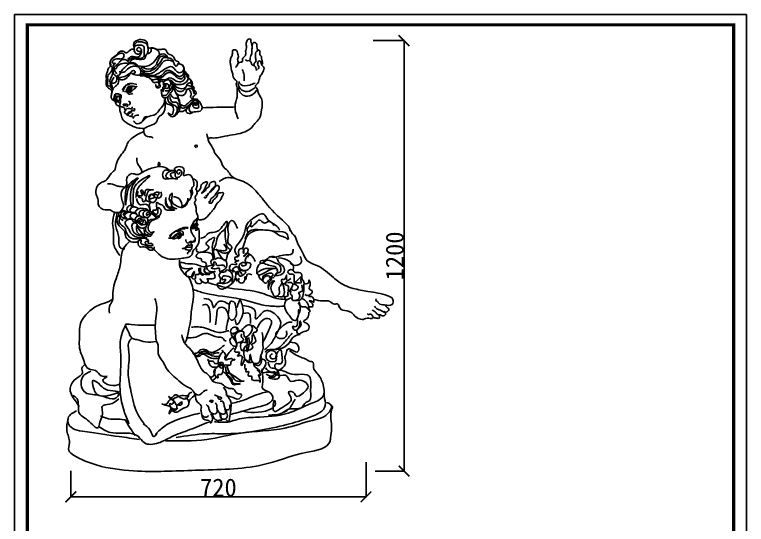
# Model space of a CAD drawing. Extents: x 3172 to 33391, y 13916 to 34175.
# Drawn here: x 20643 to 22682, y 22275 to 23695 of the extents above; entities that cross this region are included whole.
import ezdxf

# ---------------------------------------------------------------- set-up
doc = ezdxf.new("R2010")
doc.units = 0
doc.layers.get('0').update_dxf_attribs({"linetype": 'CONTINUOUS'})
doc.layers.get('DEFPOINTS').update_dxf_attribs({"linetype": 'CONTINUOUS'})
doc.dimstyles.new('ISO-25', dxfattribs={"dimtxt": 2.5, "dimasz": 2.5, "dimexe": 1.25, "dimexo": 0.625, "dimtad": 1, "dimdec": 4, "dimdsep": 46, "dimlunit": 6, "dimtxsty": 'Standard', "dimcen": 2.5, "dimadec": 0, "dimazin": 0, "dimtfac": 1, "dimtdec": 4, "dimtmove": 0, "dimatfit": 3, "dimfxl": 1, "dimtolj": 1, "dimtzin": 0, "dimarcsym": 0})

# ---------------------------------------------------------------- blocks, each defined once
blk = doc.blocks.new('_ARCHTICK')
at = {"color": 0, "linetype": 'ByBlock', "const_width": 0.15}
blk.add_lwpolyline([(-0.5, -0.5), (0.5, 0.5)], dxfattribs=at)
blk = doc.blocks.new('*D31')
at = {"color": 0, "linetype": 'ByBlock'}
for p, q in [((50189.8, -7554.5), (50189.8, -7652)), ((49367.2, -7578.1), (49367.2, -7652)), ((49367.2, -7650.8), (50189.8, -7650.8))]:
    blk.add_line(p, q, dxfattribs=at)
at = {"layer": 'DEFPOINTS', "color": 0, "linetype": 'ByBlock'}
for p in [(50189.8, -7553.9), (49367.2, -7577.4), (50189.8, -7650.8)]:
    blk.add_point(p, dxfattribs=at)
at = {"color": 0, "linetype": 'ByBlock', "xscale": 30, "yscale": 30, "zscale": 30, "rotation": 180}
blk.add_blockref('_ARCHTICK', (49367.2, -7650.8), dxfattribs=at)
at = {"color": 0, "linetype": 'ByBlock', "xscale": 30, "yscale": 30, "zscale": 30}
blk.add_blockref('_ARCHTICK', (50189.8, -7650.8), dxfattribs=at)
at = {"color": 0, "linetype": 'ByBlock', "insert": (49778.5, -7625.2), "char_height": 50, "attachment_point": 5}
blk.add_mtext('\\A1;720', dxfattribs=at)
blk = doc.blocks.new('*D30')
at = {"color": 0, "linetype": 'ByBlock'}
for p, q in [((50266.5, -6209.8), (50353.6, -6209.8)), ((50352.4, -6209.8), (50352.4, -7409.2)), ((50271.9, -7409.2), (50353.6, -7409.2))]:
    blk.add_line(p, q, dxfattribs=at)
at = {"layer": 'DEFPOINTS', "color": 0, "linetype": 'ByBlock'}
for p in [(50265.9, -6209.8), (50271.2, -7409.2), (50352.4, -7409.2)]:
    blk.add_point(p, dxfattribs=at)
at = {"color": 0, "linetype": 'ByBlock', "xscale": 30, "yscale": 30, "zscale": 30}
for p, rotation in [((50352.4, -6209.8), 90), ((50352.4, -7409.2), 270)]:
    blk.add_blockref('_ARCHTICK', p, dxfattribs=dict(at, rotation=rotation))
at = {"color": 0, "linetype": 'ByBlock', "insert": (50326.7, -6809.5), "char_height": 50, "attachment_point": 5, "rotation": 90}
blk.add_mtext('\\A1;1200', dxfattribs=at)
blk = doc.blocks.new('A$C6A9B756C')
for points in [[(3685, 16660), (3348, 16703), (3012, 16850), (2779, 16988), (2649, 17135), (2571, 17402), (2520, 17574), (2511, 17695), (2468, 17764), (2356, 17816), (2330, 17885), (2243, 18014), (2157, 18075), (2097, 18213), (2131, 18394), (2131, 18463), (2071, 18567), (1933, 18653), (1864, 19015), (1872, 19076), (1855, 19214), (1889, 19360), (2028, 19654), (2062, 19688), (2062, 19886), (2140, 20068), (2390, 20275), (2502, 20395), (2718, 20404), (2796, 20344), (3038, 20482), (3176, 20525), (3193, 20525), (3184, 20723), (3392, 20965), (3720, 20956), (3849, 20835), (3918, 20577), (4022, 20585), (4393, 20499), (4583, 20516), (4764, 20482), (4816, 20352), (5101, 20188), (5265, 19947), (5386, 19886), (5395, 19826), (5541, 19766), (5636, 19636), (5654, 19464), (5688, 19386), (5861, 19231), (5869, 19084), (5947, 19058), (5990, 18912), (6042, 18860), (6025, 18774), (6111, 18687), (6120, 18541), (6120, 18523), (6180, 18498), (6154, 18265), (6085, 18213), (6094, 18118), (6266, 18092), (6387, 17971), (6456, 17859), (6517, 17704), (6482, 17549), (6215, 17480), (5947, 17480), (5904, 17704), (6007, 17851), (6266, 17894), (6353, 17782), (6336, 17669), (6163, 17669), (6094, 17721), (6094, 17842), (6223, 17851), (6241, 17790), (6215, 17799), (6059, 17799)], [(8275, 19842), (8396, 19890), (8457, 19890), (8481, 20036), (8603, 20181), (8639, 20339), (8639, 20460), (8675, 20581), (8663, 20763), (8712, 20945), (8748, 20993), (8882, 20993), (8894, 20909), (8918, 20787), (8942, 20715), (8954, 20630)], [(2908, 20016), (3081, 20162), (3435, 20145), (3547, 20301), (3556, 20525), (3409, 20594), (3348, 20490), (3461, 20413), (3564, 20430), (3478, 20301), (3305, 20318), (3245, 20378), (3245, 20663), (3435, 20715), (3668, 20671), (3702, 20361), (3702, 20197), (3582, 20085), (3297, 20076), (3098, 20076), (2917, 19947)], [(3228, 20490), (3228, 20723), (3348, 20853), (3478, 20879), (3694, 20844), (3823, 20758), (3884, 20602), (3892, 20447), (3849, 20301), (3797, 20240), (3746, 20085), (3331, 20042), (3141, 20024), (3020, 19912)], [(8845, 19951), (8857, 20084), (8894, 20206), (8930, 20303), (8930, 20436), (8954, 20618), (8967, 20751), (9039, 20848), (9124, 20824), (9173, 20775), (9173, 20630), (9209, 20496), (9209, 20460)], [(2528, 20033), (2701, 20119), (2701, 20292), (2520, 20309), (2252, 20128), (2079, 19981), (2097, 19671), (2209, 19559), (2200, 19412), (2451, 19162), (2753, 19196), (3046, 19386), (3228, 19472), (3271, 19377), (3159, 19343), (3098, 19343), (3271, 19274), (3512, 19300), (3495, 19585), (3297, 19688), (2891, 19550), (2710, 19403), (2571, 19369), (2459, 19239), (2399, 19239)], [(3418, 19705), (3832, 19697), (4229, 19947), (4479, 20249), (4764, 20249), (4894, 20102), (5006, 20068), (5136, 19895)], [(3841, 20292), (4048, 20439), (4048, 20533), (4367, 20464), (4436, 20232), (4315, 20076)], [(8275, 17139), (8130, 17600), (8190, 18085), (8227, 18230), (8227, 18448), (8227, 18642), (8190, 18872), (8214, 18933), (8105, 19054), (8008, 19309), (7948, 19503), (7911, 19733), (7887, 19903), (7923, 20097), (7960, 20181), (7996, 20351), (8008, 20472), (8069, 20496), (8190, 20460), (8239, 20339), (8275, 20109), (8239, 20012), (8275, 19903), (8263, 19806), (8142, 19624)], [(9039, 19721), (9076, 19866), (9136, 19927), (9136, 20024), (9124, 20084), (9112, 20230), (9136, 20375), (9233, 20460), (9270, 20484), (9330, 20412), (9330, 20254), (9367, 20218), (9415, 20060), (9452, 19866), (9452, 19794)], [(2666, 20024), (2356, 20050), (2166, 19904), (2192, 19826), (2295, 19835), (2200, 19714), (2261, 19481), (2364, 19326)], [(2994, 19817), (2753, 19843), (2442, 19731), (2390, 19679), (2312, 19567), (2252, 19619), (2347, 19740), (2502, 19895), (2615, 19999), (2813, 20007), (3012, 19869), (3193, 19861), (3357, 19766), (3461, 19654)], [(3556, 19654), (4030, 19567), (4298, 19783), (4488, 20145), (4695, 20188), (4807, 20145), (4894, 20085), (4704, 20119), (4557, 20007), (4350, 19697), (3996, 19455), (3668, 19490), (3547, 19619)], [(3556, 19481), (3884, 19317), (4445, 19662), (4661, 19930), (4989, 19973), (5127, 19886), (5187, 19748), (5265, 19688), (5317, 19748), (5325, 19792), (5420, 19809), (5584, 19705), (5602, 19464), (5412, 19377), (5066, 19662), (4695, 19541), (4445, 19377), (4220, 19265), (3763, 19308), (3573, 19472)], [(9209, 19527), (9282, 19624), (9245, 19721), (9233, 19878), (9318, 19951), (9391, 19878), (9403, 19794), (9464, 19709), (9512, 19660), (9464, 19394), (9403, 19297), (9306, 19103), (9221, 18860), (9112, 18715), (9185, 18606), (9245, 18412), (9403, 18121), (9415, 17576), (9294, 17139), (9088, 16909), (8930, 16715), (8615, 16509), (7632, 16291), (7002, 16206), (6868, 16194), (6832, 16145)], [(8627, 20024), (8675, 19963), (8797, 19963), (8918, 19830), (8930, 19781), (9064, 19709), (9161, 19478)], [(2157, 19593), (2071, 19386), (1959, 19274), (1933, 18955), (1950, 18739), (2079, 18739)], [(3461, 19628), (3279, 19774), (2986, 19817), (2813, 19679), (2623, 19490), (2511, 19412), (2485, 19421)], [(2183, 19446), (2123, 19188), (2045, 19050), (2079, 18722), (2088, 18653), (2157, 18610), (2123, 18851), (2269, 18877), (2373, 19041), (2356, 19248)], [(2468, 19101), (2580, 19032), (2874, 19145), (3055, 19360), (3081, 19386)], [(3504, 19334), (3582, 19308), (3651, 19343), (3659, 19265), (3616, 19239), (3495, 19239), (3720, 19239), (3737, 19326)], [(3737, 19265), (3901, 19214), (4195, 19179), (4479, 19015), (4453, 18808), (4488, 18705), (4289, 18679), (4264, 18791), (4307, 18696), (4428, 18774), (4350, 18920), (4203, 18886), (3987, 19127), (3858, 19162), (3702, 19239)], [(3858, 19214), (4160, 19032), (4367, 19058), (4410, 18938), (4453, 18834)], [(4246, 19188), (4548, 19248), (4773, 19464), (4989, 19464), (5222, 19300), (5455, 19196), (5584, 19274), (5645, 19472)], [(4324, 19188), (4566, 19162), (4807, 19352), (5015, 19369), (5291, 19153), (5515, 19084), (5628, 19179), (5628, 19533)], [(4488, 19093), (4712, 19024), (4946, 19127), (5256, 18972), (5567, 18963), (5645, 19032), (5645, 19352)], [(4531, 18989), (4635, 18929), (4747, 18998), (5032, 18989), (5196, 18843), (5515, 18808), (5757, 18938), (5835, 19127), (5766, 19257), (5697, 19429), (5636, 19464)], [(8469, 19527), (8554, 19321), (8566, 19054), (8566, 18981)], [(2235, 19153), (2131, 18963), (2131, 18627), (2157, 18567), (2140, 18532)], [(2451, 19145), (2442, 18860), (2261, 18670), (2166, 18523), (2148, 18420)], [(2684, 18523), (2805, 18730), (2934, 18834), (3210, 18834), (3340, 18808)], [(5127, 18843), (5110, 18601), (5049, 18463), (4928, 18308), (4825, 18187), (4609, 18187), (4557, 18334), (4540, 18437), (4540, 18558), (4626, 18463), (4669, 18610), (4859, 18618), (4868, 18808), (4687, 18843), (4652, 18868), (4652, 18903), (4643, 18782), (4738, 18782), (4764, 18722), (4661, 18705), (4609, 18610), (4635, 18541)], [(4574, 18282), (4747, 18273), (4859, 18385), (4946, 18506), (5066, 18705), (5066, 18929), (5032, 18981)], [(4937, 19007), (5006, 18851), (4937, 18696), (4920, 18515), (4730, 18498)], [(5153, 18851), (5274, 18679), (5723, 18670), (5800, 18817), (5947, 18877), (6042, 18782), (6016, 18955), (5843, 19119), (5783, 19205)], [(8263, 18860), (8384, 18594), (8724, 18460), (9076, 18642)], [(8299, 18945), (8396, 18800), (8845, 18775), (9100, 18872)], [(3003, 18816), (2789, 18750), (2692, 18632), (2644, 18536)], [(2802, 18707), (2706, 18624), (2684, 18510), (2692, 18449)], [(2754, 18457), (2828, 18466), (2916, 18554), (2920, 18580)], [(2819, 18527), (2859, 18549), (2920, 18606)], [(2839, 18420), (2891, 18454), (2874, 18575), (2925, 18687), (3089, 18722), (3245, 18705), (3340, 18696), (3357, 18730)], [(2839, 18394), (2934, 18437), (2925, 18567), (2934, 18653), (3072, 18705), (3219, 18687)], [(2917, 18420), (3046, 18437), (3167, 18541), (3202, 18584), (3297, 18636)], [(2925, 18567), (2977, 18498), (3064, 18498), (3098, 18575), (3081, 18687)], [(2977, 18606), (3003, 18606), (2999, 18571), (2959, 18567), (2964, 18606)], [(2964, 18536), (3003, 18519), (3056, 18593), (3030, 18694)], [(4712, 18161), (4790, 17885), (5058, 17773), (5127, 17557), (5023, 17333), (4877, 17411), (4971, 17273), (5351, 17445), (5455, 17799), (5334, 18230), (5161, 18567)], [(5153, 18592), (5300, 18342), (5662, 18316), (5818, 18575), (5990, 18351), (5964, 18187), (6120, 18083)], [(5161, 18748), (5256, 18558), (5602, 18498), (5818, 18765), (5999, 18687), (6111, 18584), (6128, 18360), (6059, 18567), (5887, 18610), (5723, 18549)], [(8263, 18654), (8409, 18375), (8627, 18242), (9039, 18363), (9173, 18533)], [(2329, 18300), (2255, 18208), (2233, 18116), (2233, 18024)], [(2243, 18049), (2252, 18213), (2304, 18342), (2433, 18342), (2580, 18282), (2554, 18075), (2554, 17945), (2528, 17816), (2563, 17713), (2632, 17713), (2710, 17687), (2761, 17626), (2753, 17549)], [(2373, 17928), (2382, 17963), (2338, 18066), (2356, 18204), (2511, 18230)], [(2338, 18023), (2364, 18135), (2433, 18230), (2537, 18239), (2563, 18239)], [(2356, 18101), (2407, 18032), (2511, 18040), (2485, 18187)], [(2925, 18385), (2934, 18351), (3029, 18334), (3159, 18360)], [(4868, 18221), (4868, 18023), (5153, 17799), (5274, 17713), (5282, 17428), (5092, 17238)], [(4946, 18221), (5101, 17945), (5274, 17937), (5377, 17738), (5386, 17583)], [(4997, 18334), (5136, 18152), (5343, 18118), (5420, 17911), (5446, 17799)], [(2382, 18090), (2373, 18029), (2272, 18024), (2259, 18029)], [(2351, 18099), (2342, 18046), (2277, 18055)], [(2416, 17971), (2468, 17971), (2485, 18006)], [(2433, 17954), (2485, 17920), (2511, 17902), (2546, 17902)], [(2830, 17790), (2701, 17799), (2684, 17833), (2735, 17851), (2796, 17842), (2874, 17842), (2900, 17807), (2891, 17747), (2839, 17738)], [(2942, 17989), (3003, 17959), (3021, 17876), (2955, 17806)], [(4687, 18075), (4678, 17894), (4471, 17600), (4246, 17350), (3927, 17255), (3728, 17109), (3625, 17005), (3538, 16919)], [(4721, 17894), (4583, 17350), (4410, 17229), (4307, 16988), (4005, 16807), (3694, 16669)], [(5395, 17920), (5619, 17764), (6094, 18066), (6336, 17928), (6344, 17816), (6258, 17989), (5956, 17885), (5705, 17678), (5524, 17669), (5472, 17782)], [(5395, 17488), (5584, 17497), (5783, 17643), (5904, 17782), (5740, 17514), (5826, 17411), (6094, 17445)], [(2753, 17488), (2744, 17428), (2848, 17359), (2856, 17342), (2882, 17307), (2951, 17307)], [(2753, 17497), (2779, 17514), (2830, 17600), (2856, 17618), (2994, 17635), (3098, 17635), (3124, 17652), (3107, 17713), (3107, 17721)], [(2925, 17307), (2917, 17385), (2951, 17454), (3072, 17497), (3141, 17592)], [(2929, 17329), (2959, 17390), (2999, 17408), (3091, 17486)], [(3141, 17540), (3228, 17540), (3236, 17574), (3245, 17618), (3193, 17626)], [(6553, 17673), (7232, 17697), (7790, 17697), (8105, 17721), (8154, 17733)], [(2977, 17281), (3020, 17264), (3115, 17298), (3141, 17385), (3167, 17411)], [(3046, 17229), (3124, 17247), (3167, 17186), (3184, 17152)], [(3167, 17169), (3245, 17273), (3348, 17316), (3443, 17316), (3452, 17316)], [(3193, 17040), (3288, 16919), (3625, 17022), (3728, 17212), (3832, 17255)], [(3658, 16495), (3383, 16379), (3080, 16162), (2906, 15974), (2819, 15743), (2718, 15555), (2501, 15266), (2342, 14920), (2255, 14631), (2169, 14544), (1923, 14240), (1836, 14139), (1590, 14024), (1373, 13460), (1460, 13244), (1474, 12983), (1822, 12709), (2038, 12709), (2255, 12593), (2472, 12579), (2545, 12579)], [(3687, 16639), (3687, 16495), (3788, 16307), (4106, 16220), (4135, 16191)], [(6752, 16408), (6854, 16018), (7085, 15613), (7143, 15469), (7446, 15064), (7519, 14862), (7764, 14602), (7924, 14385), (8618, 14043), (9269, 13478), (9491, 13204), (10425, 12203), (10772, 11799), (10801, 11683)], [(6246, 15743), (6174, 15787), (6188, 15844), (6275, 15844), (6275, 15758)], [(3354, 15237), (3383, 14963), (3571, 14660), (3600, 14501)], [(4381, 14992), (4439, 15006), (4439, 14833), (4381, 14905), (4381, 14963)], [(4959, 14616), (4728, 14775), (4207, 14775), (3643, 14544), (3354, 14428), (3108, 14472), (2863, 14255), (2834, 13879), (2675, 13720), (2602, 13287), (2675, 12796), (2646, 12752), (2588, 12608), (2602, 12536)], [(5237, 14632), (4896, 14632), (4726, 14643), (4598, 14409), (4683, 14227), (4992, 14238), (5110, 14238)], [(5269, 14558), (4896, 14558), (4768, 14323), (4939, 14217)], [(6080, 14185), (5845, 14430), (5632, 14377), (5632, 14707), (5184, 14718), (5195, 14536), (5259, 14281), (5536, 14473), (5461, 14643), (5312, 14611), (5333, 14462), (5429, 14473), (5429, 14536)], [(3393, 14270), (2934, 13908), (2785, 13268), (2796, 12949), (2892, 13588), (3211, 14078), (3414, 14249), (3211, 14014), (3062, 13577), (3062, 13023), (3115, 12842), (3179, 13567), (3329, 13961), (3979, 14366), (3659, 14057), (3329, 13556), (3307, 13311)], [(5227, 14526), (4992, 14451), (5067, 14281), (5333, 14217)], [(8035, 14248), (7778, 14283), (7350, 14094)], [(1921, 13972), (2092, 13972), (2412, 13865), (2593, 13844), (2817, 13791)], [(6219, 13684), (6282, 13876), (6261, 14089), (6144, 14195), (6091, 14206), (6112, 14036), (6091, 13844), (6027, 13769), (6048, 13577), (5995, 13386)], [(6272, 13577), (6442, 13748), (6496, 13950), (6709, 14068), (6762, 14078), (6698, 13855), (6581, 13631), (6496, 13524), (6645, 13620), (6752, 13759), (6848, 13833), (6880, 13972), (7061, 14089), (7136, 14089), (7168, 14025), (7168, 13886), (7040, 13769), (6944, 13631), (6837, 13503), (6752, 13407), (6688, 13375)], [(6602, 13332), (6666, 13290), (6773, 13428), (6954, 13609), (7082, 13727), (7125, 13801), (7296, 13897), (7349, 13812), (7317, 13663), (7200, 13514), (7093, 13354), (6933, 13226), (6890, 13098), (6837, 13098)], [(3339, 13258), (3510, 12959), (3745, 12981), (3969, 12800), (3990, 12693), (3979, 12821), (3958, 12991), (4011, 13045), (3809, 13162), (3830, 13418), (3990, 13673), (4150, 13684), (3947, 13695), (3766, 13663), (3734, 13407), (3670, 13535), (3595, 13663), (3563, 13663), (3606, 13407), (3542, 13396), (3382, 13407), (3403, 13599), (3382, 13386), (3606, 13247), (3649, 13109), (3809, 13205)], [(4512, 13588), (4534, 13375), (4363, 13290), (4374, 13418), (4427, 13556), (4182, 13471), (4203, 13364), (4054, 13460), (3926, 13300), (4160, 13066), (4299, 13300), (4054, 13258), (3990, 13247), (4011, 13418), (4320, 13439)], [(4160, 12480), (4406, 12405), (4512, 12725), (4459, 12778), (4384, 12810), (4374, 12650), (4288, 12491), (4128, 12672), (4288, 12714), (4299, 12970), (4320, 13066), (4491, 12970), (4619, 12927), (4726, 12746), (5003, 12693), (5184, 12704), (4918, 12789), (4768, 12938), (4747, 13130), (4758, 13300), (4790, 13002), (5110, 12810), (5280, 12768), (5067, 12864), (5024, 13013), (4928, 13332), (5056, 13514), (5035, 13183), (5301, 12896), (5525, 12842), (5515, 13055), (5248, 13332), (5131, 13343)], [(6240, 13695), (6261, 13471), (6187, 13332), (6208, 13162), (6165, 13098), (6208, 12906), (6229, 12704), (6251, 12565), (6314, 12416), (6282, 12192), (6261, 12128), (6261, 12054), (6272, 12011), (6251, 11915), (6304, 11851), (6378, 11638), (6378, 11329), (6357, 11127), (6251, 10914), (6176, 10828), (6112, 10775), (6080, 10722), (6037, 10562), (5952, 10455), (5781, 10391), (5493, 10349), (4939, 10317), (4587, 10434), (4256, 10711), (4107, 10839)], [(5939, 13687), (5968, 13289), (5812, 13085), (5754, 12949), (5511, 12823), (5735, 12998), (5822, 13279)], [(6848, 13045), (6997, 13045), (7061, 13183), (7242, 13354), (7285, 13503), (7434, 13545), (7541, 13535), (7466, 13300), (7381, 13141), (7253, 13034), (7157, 12853), (7040, 12693), (6933, 12565), (6570, 12246), (6368, 12224)], [(3233, 12842), (3019, 12927), (2860, 12746), (2955, 12608)], [(3414, 12789), (3094, 12821), (3019, 12640), (3233, 12587)], [(3894, 12714), (3425, 12757), (3275, 12629), (3361, 12459)], [(2271, 12595), (2171, 12045), (2221, 11645), (2221, 11045), (2521, 10496)], [(2396, 12570), (2321, 11895), (2471, 11370), (2571, 10846), (2771, 10821)], [(2689, 12192), (2465, 12459), (2614, 12672), (2881, 12608), (2646, 12608), (2646, 12331), (2860, 12299), (2689, 12501), (2902, 12587), (3009, 12597), (3083, 12597), (2955, 12597), (2753, 12384), (2849, 12267), (3062, 12267), (3233, 12107), (3339, 12107), (3553, 11990), (3883, 12150), (3851, 12309), (3574, 12320), (3403, 12246), (3606, 12032), (3659, 12128), (3617, 12235), (3499, 12214), (3489, 12118), (3563, 12139), (3627, 12203), (3755, 12192), (3777, 12139), (3755, 12054)], [(3446, 12384), (3233, 12544), (3073, 12512), (3041, 12341), (3137, 12277)], [(3723, 12309), (3361, 12395), (3265, 12256), (3275, 12150), (3425, 12118)], [(3777, 12672), (3563, 12682), (3457, 12533), (3478, 12405)], [(4267, 12395), (4011, 12629), (3745, 12661), (3659, 12437), (3937, 12373), (3979, 12565), (3841, 12565), (3830, 12448), (3947, 12512), (4128, 12480), (4256, 12363)], [(10298, 11738), (10124, 11941), (9719, 12230), (9517, 12504), (9054, 12331), (8707, 12027), (8562, 11551), (8331, 11132), (8114, 10770), (8158, 10582), (8288, 10452)], [(3905, 11201), (3745, 11137), (3809, 11031), (4118, 11009), (4075, 11073), (3905, 11084), (3894, 11148), (3915, 11180), (3841, 11287), (3489, 11276), (3393, 11180), (2817, 11382), (2742, 11670), (2614, 11809), (2401, 12096), (2454, 12427), (2604, 12373)], [(3606, 11958), (3019, 12256), (2774, 12118), (2934, 11809), (3009, 11659), (3489, 11361), (3830, 11372), (3510, 11329), (3083, 11329), (2817, 11670), (2764, 11841), (2550, 12011), (2550, 12331), (2572, 12352)], [(4461, 12392), (4282, 12271), (4083, 12186), (3940, 12001), (3919, 11730), (4004, 11630), (4126, 11623), (4175, 11644), (4054, 11531), (3897, 11573), (3769, 11716), (3883, 12058), (3990, 12229), (4175, 12257), (4318, 12378)], [(6437, 11319), (6726, 11464), (6813, 11565), (7117, 11623), (7623, 12056), (7724, 12157), (7724, 11955), (7377, 11551), (7218, 11175), (7189, 11030), (7073, 10655), (7102, 10351), (7001, 10279), (6986, 10077), (7073, 10033), (6741, 9932), (6813, 9773), (7044, 9701), (7145, 9716), (6784, 9629), (6625, 9802), (6654, 9874), (6639, 9730), (6885, 9571), (6596, 9585), (6437, 9773), (6437, 9889), (6422, 9672), (6567, 9528), (6422, 9629), (6365, 9860), (6365, 9585), (6206, 9557), (6191, 9354), (6075, 9354), (6104, 9672), (6133, 9716), (6032, 9455), (5945, 9455), (5786, 9470)], [(6293, 12309), (6155, 12182), (6037, 11979), (5984, 11883), (5973, 11809), (5995, 11649), (6048, 11532), (6155, 11382), (6187, 11319), (6155, 11233), (6048, 11148), (5995, 11127), (6005, 11063)], [(6045, 11903), (6093, 12064), (6154, 12186), (6241, 12231), (6354, 12263)], [(6132, 12122), (6212, 12215), (6312, 12283), (6351, 12289)], [(8244, 11811), (8143, 12013), (7970, 12201), (7796, 11984), (7796, 11522), (7840, 11030), (7955, 10944), (7782, 10582), (7724, 10395), (7680, 10265), (7377, 10510), (7232, 10770), (7218, 10785), (7391, 10684), (7753, 10640), (7897, 10727), (7753, 10886), (7695, 11088), (7637, 11507), (7637, 11753)], [(8736, 11594), (8736, 11839), (8866, 11984), (8910, 12143), (8881, 11912), (9126, 12071), (9314, 12215), (9560, 12071), (9748, 12143), (10023, 11955)], [(3809, 11883), (3531, 11841), (3371, 11958), (3457, 11755), (3777, 11500), (3883, 11489), (3627, 11489), (3371, 11628), (3339, 11905), (3361, 12022), (3211, 12075), (3147, 11713), (3457, 11457), (3745, 11436)], [(3691, 11758), (3783, 11502), (4004, 11438), (4076, 11516)], [(4950, 11382), (5173, 11649), (5434, 11759), (5632, 11851), (5845, 11851)], [(5260, 11653), (5334, 11720), (5459, 11781), (5562, 11823), (5736, 11829), (5836, 11826)], [(5356, 11720), (5450, 11755), (5582, 11791), (5691, 11791)], [(6027, 11777), (6133, 11990), (6176, 12032), (6240, 12054), (6282, 12054), (6293, 11990), (6325, 11979), (6346, 12000)], [(6282, 11851), (6176, 11809), (6037, 11798)], [(6059, 11819), (6155, 11958), (6240, 12011), (6304, 11958)], [(6240, 11937), (6240, 11862), (6133, 11862), (6133, 11915)], [(6148, 11910), (6158, 11874), (6225, 11849), (6248, 11929)], [(6167, 11945), (6225, 11971), (6273, 11955), (6306, 11958)], [(6180, 11926), (6183, 11890), (6203, 11900), (6196, 11919)], [(6293, 11851), (6282, 11745), (6187, 11723)], [(10717, 11290), (10645, 11551), (10153, 11666), (9242, 11724), (8895, 11608), (8736, 11478), (8606, 11204), (8490, 10814)], [(10703, 11247), (10572, 11363), (10312, 11449), (10052, 11623), (9387, 11738), (8808, 11666), (8707, 11536), (8620, 11305)], [(10766, 11828), (10881, 11597), (11040, 11409), (11171, 11062), (11257, 10918), (11445, 10542), (11633, 10239), (12096, 10007), (12906, 9415), (13455, 9039), (13860, 8895), (14583, 8750), (15552, 8534), (15798, 8360), (15754, 8115), (15393, 8086), (15104, 8172), (15017, 8274), (14974, 8288), (14974, 8389)], [(4886, 11340), (5014, 11340), (5184, 11457), (5291, 11542), (5461, 11585), (5483, 11532), (5536, 11489), (5611, 11489), (5621, 11500)], [(5083, 11588), (4993, 11508), (4954, 11434)], [(5014, 11329), (5131, 11329), (5312, 11542), (5493, 11585), (5472, 11596), (5525, 11553), (5579, 11489)], [(5536, 11457), (5429, 11414), (5259, 11329), (5078, 11297)], [(5353, 11553), (5276, 11492), (5241, 11440), (5125, 11357)], [(5141, 11611), (5270, 11678), (5424, 11678), (5546, 11675), (5595, 11614), (5598, 11534), (5627, 11501)], [(5475, 11518), (5440, 11444), (5369, 11408), (5276, 11466)], [(5493, 11585), (5443, 11408), (5337, 11392), (5291, 11414)], [(5517, 11450), (5482, 11411), (5479, 11389), (5414, 11328), (5347, 11305)], [(5421, 11492), (5430, 11505), (5395, 11511), (5395, 11492), (5401, 11479), (5427, 11492)], [(7044, 10481), (7030, 10712), (7044, 11088), (7117, 11363), (6900, 11262), (6726, 11030), (6842, 10929), (6553, 10669), (6379, 10640), (6813, 10640), (6986, 10554), (7059, 10265)], [(3012, 11188), (2720, 10859), (2597, 10513), (2554, 10085), (2375, 9469), (2177, 8555), (2137, 8237), (2057, 8118), (2018, 7681)], [(3574, 11276), (3435, 11191), (3478, 10924), (3777, 10903), (3883, 10818), (4011, 10743), (4182, 10818), (4192, 10914)], [(3563, 11223), (3553, 11073), (3766, 10999), (3905, 10903), (4107, 10871)], [(6022, 11040), (5930, 10995), (5866, 11004), (5756, 10940), (5655, 10848), (5563, 10830), (5609, 10830), (5811, 10894), (5949, 10894), (6040, 10967), (6031, 11022)], [(5728, 11265), (5749, 11159), (5835, 11084), (5899, 11148), (6016, 11169), (6037, 11169)], [(5887, 11103), (5913, 11135), (5990, 11151), (5926, 11125), (5874, 11119)], [(6187, 11247), (6180, 11206), (6129, 11154), (6093, 11154), (6106, 11170), (6145, 11196), (6145, 11177)], [(7579, 11045), (7695, 10756), (7464, 10727), (7131, 10785)], [(6263, 10828), (6292, 10669), (6350, 10655), (6234, 10481), (6394, 10351), (6480, 10337), (6495, 10236), (6683, 10149), (6726, 10004), (6162, 10077), (5714, 10106), (5439, 10135), (5468, 9976), (5902, 9860), (6046, 9874), (5757, 9701), (5772, 9470)], [(6022, 10894), (6013, 10811), (5857, 10747), (5747, 10784), (5673, 10775)], [(5949, 10720), (5903, 10692), (5811, 10582), (5838, 10554)], [(8722, 10409), (8794, 10582), (8765, 10611), (8548, 10452), (8722, 10626), (8722, 10828), (8562, 10799), (8534, 10597), (8519, 10799), (8331, 10799), (8302, 10554), (8288, 10452), (8114, 10395), (8201, 10236), (8302, 10250), (8114, 10163), (8201, 10091), (8201, 10077), (7941, 10062), (7883, 9773), (8071, 9744), (8100, 9297), (7854, 9036), (7348, 8906), (7261, 9123), (7608, 9123), (7926, 9398), (7637, 9499), (7521, 9470), (7507, 9325), (7666, 9325), (7449, 9152), (7391, 9224), (7420, 9383), (7377, 9441), (7420, 9658), (7680, 9744), (7680, 9759), (7941, 9658), (7999, 9398), (7970, 9181)], [(10948, 10799), (10905, 10597), (10471, 10510), (10139, 10424), (9849, 10424)], [(7131, 10293), (7247, 10366), (7492, 10322), (7709, 10178), (7666, 9874), (7464, 9730), (7391, 9701), (7362, 9860), (7160, 9846), (6972, 9889), (7088, 9990), (7102, 10178), (7203, 10120), (7203, 10048), (7435, 10019), (7608, 9976), (7608, 9918)], [(9098, 10207), (8794, 10525), (8635, 10178), (8852, 10120), (8765, 9817), (8317, 9947), (8490, 10149), (8678, 10062), (8447, 10004), (8476, 10062)], [(9459, 10120), (9705, 10265), (10095, 10120), (10269, 10033), (10312, 9687), (10196, 9643), (10066, 9542), (10457, 9629), (10486, 9932), (10240, 10178), (10153, 10351), (9820, 10424), (9589, 10265), (9343, 10207), (9358, 10091)], [(10240, 10380), (10760, 10221), (10948, 10004), (10963, 9874), (10919, 9788), (10876, 9802), (10688, 9687), (10731, 9614), (10963, 9571), (10992, 9340), (11006, 9195), (11368, 9499), (11324, 9311), (11324, 9166), (11078, 9166), (10977, 9123), (11165, 9008), (11165, 8877), (10876, 8849), (10862, 8921), (10818, 8661), (10847, 8574), (10891, 8545), (10891, 8357), (11050, 8300), (11252, 8603), (11209, 8675), (11382, 8762), (11397, 8906), (11368, 9065)], [(11281, 10438), (11353, 10192), (11050, 10004), (10804, 10120)], [(5425, 10279), (5425, 10019), (5728, 9513)], [(8447, 9571), (8331, 9716), (8172, 9643), (8244, 9585), (8273, 9672), (8317, 9528), (8505, 9528), (8635, 9730), (8317, 9802), (8273, 9918), (8042, 9874), (8013, 9672)], [(9184, 9600), (9199, 9874), (9401, 10120), (9604, 10077), (9907, 9990), (10052, 9961), (10153, 9846), (10182, 9687)], [(6191, 9297), (6234, 9166), (6495, 9166), (6422, 9354), (6683, 9152), (6813, 9282), (6755, 9354), (6929, 9354), (7145, 9427), (7102, 9629)], [(8938, 9557), (8693, 9542), (8649, 9340), (8606, 9455), (8591, 9311), (8418, 9152), (8288, 9297), (8317, 9369), (8201, 9253), (8172, 9383), (8129, 9398)], [(9343, 9513), (9213, 9585), (9502, 9831), (9907, 9860), (10037, 9860)], [(10023, 9427), (9763, 9297), (9633, 9152), (9473, 9253), (9792, 9484), (9820, 9441), (9792, 9412), (9965, 9542), (9965, 9585), (9560, 9542), (9473, 9455), (9445, 9297), (9285, 9470), (9488, 9614), (9849, 9817), (10168, 9817), (10124, 9571), (10008, 9470)], [(10934, 9788), (11050, 9672), (11107, 9672), (11339, 9614), (11397, 9311), (11454, 9239), (11469, 9036), (11469, 8863), (11411, 8516), (11324, 8357), (10963, 8328)], [(5834, 9509), (5993, 9171), (6093, 8376), (5993, 7761), (5954, 7304), (5854, 6807), (5795, 6509), (5715, 6271)], [(9922, 9325), (9748, 9123), (9748, 8849), (9806, 9109), (10037, 9253), (9980, 9181), (9864, 8921), (9980, 8589), (10052, 8502), (10283, 8661), (10269, 8950), (10327, 9022), (10413, 9152), (10471, 9008), (10515, 8805), (10457, 8516), (10139, 8516)], [(10833, 9369), (10645, 9282), (10630, 9542), (10500, 9325), (10413, 9340), (10399, 9195), (10572, 9138), (10616, 9224), (10558, 9094), (10703, 9022), (10703, 8776), (10934, 9109), (10674, 9181)], [(11469, 9123), (11686, 9181), (11715, 9297), (11773, 9166), (11744, 8849), (11874, 8762), (11642, 8545), (11512, 8603)], [(6755, 9181), (7883, 8906), (9430, 8661), (10254, 8386), (10630, 8357)], [(6104, 8834), (6654, 8661), (8389, 8372), (9763, 8039), (10486, 8025)], [(10862, 8762), (10688, 8704), (10688, 8531), (10543, 8458), (10572, 8343), (10500, 8531)], [(2137, 8357), (2018, 8277), (1540, 8098), (1004, 7741), (586, 7105), (566, 6708), (586, 5893), (725, 5516), (1043, 4960), (1342, 4900), (1620, 4642), (1898, 4622)], [(4224, 8396), (4304, 8118), (4284, 7542), (4244, 7065), (4264, 6569), (4304, 6330), (4383, 6132), (4383, 5734), (4622, 5317), (4781, 5019), (5397, 4404), (5795, 4106), (6053, 3947), (6152, 3808), (6351, 3708), (6669, 3927), (6769, 3947)], [(6610, 8401), (6986, 8227), (7073, 7953), (7232, 8169), (7695, 8198), (7868, 8141), (7883, 8242), (8056, 8242), (8158, 7996), (8158, 7519), (8085, 7418), (7984, 7346), (7811, 7505), (7840, 7938), (7840, 8126)], [(8230, 7967), (8375, 8314), (8461, 8112), (8403, 7404), (8201, 7129), (8129, 7389)], [(10847, 8430), (10587, 8285), (10587, 7823), (10746, 7592), (10905, 7389), (11021, 7331), (11165, 7462), (11209, 7852), (11223, 7678), (11295, 7953), (11223, 8256)], [(11686, 8502), (11932, 8401), (11932, 8213), (11903, 8242), (11729, 8285), (11888, 8141), (11874, 7996), (11729, 7996), (11773, 7765), (11599, 7967), (11382, 7996), (11194, 8198)], [(11715, 7967), (11599, 8242), (11368, 8415)], [(11937, 8360), (12400, 8288), (12732, 8259), (12949, 8129), (13123, 8129), (13209, 7941), (13571, 7797), (13744, 7739), (13947, 7551), (14410, 7407), (14467, 7435), (14771, 7435), (14872, 7493)], [(6900, 7230), (6856, 7938), (6769, 8097), (6538, 8083)], [(7174, 7115), (7232, 7635), (7319, 7938), (7608, 7938), (7666, 7881), (7796, 7563), (7738, 7158), (7695, 6884)], [(8490, 8054), (9083, 7823), (9112, 7548), (9112, 7418), (9387, 7649), (9589, 7808), (10095, 7620), (10341, 7230), (10168, 6739), (9878, 6219), (9546, 5901)], [(15378, 7782), (15436, 7681), (15436, 7623), (15263, 7566), (15190, 7609), (15104, 7609), (14974, 7710), (14786, 7840)], [(15436, 8071), (15509, 7970), (15595, 7883), (15509, 7753), (15248, 7797), (15133, 7855), (14974, 7927), (14901, 8028)], [(8534, 7678), (8823, 7664), (8866, 7447), (8881, 7187)], [(11715, 7736), (11700, 7577), (11541, 7360), (11454, 7303), (11657, 7158), (11686, 6884), (11397, 6768), (11194, 6681), (11122, 6840), (11324, 7100), (11295, 7303), (11180, 6912), (10977, 6898), (10934, 7057), (11035, 7028), (11165, 7259), (11136, 7433)], [(15133, 7594), (15133, 7450), (14988, 7450), (14829, 7508), (14713, 7638), (14569, 7638), (14569, 7667)], [(4219, 7110), (3066, 7140), (2798, 7130), (2917, 6842), (3136, 6455), (3345, 6405), (3762, 6296), (4299, 6316)], [(8165, 6951), (8384, 6832), (8642, 7061), (8890, 7110), (8881, 6713), (8572, 6554), (8533, 6783), (8175, 6693), (8195, 6246), (8205, 6087), (7936, 6187), (7956, 6505), (8095, 6544), (8076, 6644), (7907, 6753), (8006, 6971), (8264, 6951), (8105, 6723), (7946, 6693), (8125, 6365), (8155, 5998), (8105, 5819), (8344, 5770), (8235, 5611), (8413, 5631), (8413, 5213), (8423, 5154), (8563, 5392), (8553, 5690), (8572, 5869), (8722, 5869), (8970, 6107), (8930, 6137), (9089, 6266), (9030, 6604), (9020, 6733), (9149, 6783), (9199, 6872), (9089, 6991), (9010, 7071), (8940, 7071)], [(9199, 6956), (9473, 7346), (9777, 7418), (9893, 7303), (9849, 7071), (9690, 6696), (9459, 6248)], [(10616, 6826), (10630, 6623), (10355, 6450), (10110, 6595), (10370, 6999), (10760, 7245), (10891, 7259)], [(2778, 7071), (2550, 6385), (2569, 5591), (2540, 4568), (2540, 3833), (2728, 2929), (2967, 2313)], [(6008, 7011), (6267, 7021), (6585, 6991), (6982, 6852), (7539, 6763), (7777, 6832), (7817, 6832)], [(3116, 6475), (2987, 6336), (2967, 5770), (2927, 4786), (3056, 3912), (3374, 2820), (3712, 2294)], [(5536, 6628), (5655, 6271), (5993, 5893), (6371, 5198), (6610, 4841), (6788, 4721), (6908, 4582), (7087, 4344), (7444, 4265), (7663, 4106), (7882, 4026), (8041, 4006), (8240, 3788), (8438, 3728), (8319, 3530), (7922, 3629), (7723, 3688), (7683, 3728)], [(5740, 6485), (6366, 6584), (6624, 6703), (6783, 6693), (7280, 6524), (7519, 6485), (7658, 6346), (7688, 6346)], [(9448, 6751), (9479, 6350), (9479, 6119), (9463, 5856), (9402, 5470), (9525, 5439), (9618, 5223), (9448, 4899), (9479, 4498), (9479, 4004), (9757, 3865), (9958, 3510), (9911, 3433), (9139, 3109), (8212, 2846), (7872, 2769)], [(8443, 6683), (8433, 6534), (8533, 6415), (8413, 6296), (8254, 6256), (8612, 6276)], [(8950, 6634), (8930, 6326), (8811, 6167), (8712, 6147), (8572, 5988), (8473, 5859), (8394, 6058), (8463, 6266), (8662, 6276), (8652, 6465), (8672, 6524), (8712, 6226), (8702, 6058), (8712, 5819), (8801, 6226), (8791, 6514)], [(10891, 6710), (10529, 6277), (10023, 5930), (9647, 5858), (9604, 5771)], [(11295, 6652), (10992, 6551), (10731, 6219), (10327, 5959), (10095, 5915)], [(7608, 6137), (7221, 5859), (6923, 5789), (6644, 5928), (6386, 5869), (6207, 5720), (6088, 5710), (6495, 5809), (6664, 5849), (6913, 5700), (7241, 5760), (7350, 5760)], [(10761, 6273), (11193, 6103), (11163, 5810), (10699, 5949), (10606, 5748), (10545, 5501), (10576, 5270), (10097, 4961), (10097, 5223), (10313, 5223), (10390, 5733), (10344, 5902), (10112, 5563), (10128, 5409), (9695, 5409), (9726, 5810), (10050, 5825), (10112, 5517), (9865, 5501), (9850, 5655), (9942, 5717)], [(7400, 5601), (7111, 5591), (6734, 5730), (6555, 5750), (6386, 5710), (6306, 5621), (6177, 5621), (6336, 5581), (6515, 5690), (6853, 5551), (7251, 5492), (7390, 5521)], [(8076, 6008), (7877, 5829), (7688, 5422), (7827, 5462), (7986, 5462), (8066, 5402), (8115, 5442), (7916, 5303), (7916, 5194), (7589, 5154), (7539, 4965), (7429, 4707), (7290, 4687), (7300, 4548), (7111, 4747), (7241, 5055), (7310, 5114), (7380, 5174), (7390, 5074), (7549, 5045), (7589, 5154), (7469, 5194), (7310, 5194), (7320, 5104), (7400, 5144), (7509, 5124), (7549, 5045), (7509, 5283), (7330, 5283), (7340, 5511), (7459, 5740), (7519, 5869), (7499, 5879), (7648, 5720), (7628, 5492), (7668, 5412)], [(10761, 5872), (11317, 5547), (11595, 5439), (11780, 5347), (11888, 5331), (11935, 5054), (12105, 4776), (12383, 4282), (12383, 3634), (11811, 3294), (10699, 2831), (9124, 2630), (8228, 2522), (7857, 2414), (7116, 2414)], [(8543, 5571), (8781, 5293), (8980, 5293), (9149, 5154), (9377, 5233), (9358, 5611), (9348, 5472), (9248, 5263), (9040, 5263), (8930, 5372), (8890, 5551), (8861, 5680), (8831, 5432), (8801, 5333), (8662, 5422), (8543, 5541)], [(7340, 5283), (7141, 5243), (7052, 5352), (6813, 5382), (6803, 5432), (6883, 5213), (7042, 5064), (7280, 5084)], [(798, 5177), (674, 4961), (705, 4837), (366, 4482), (103, 3973), (412, 3356), (551, 3155)], [(7728, 5174), (7857, 4806), (8145, 4588), (8384, 4419), (8453, 4389), (8553, 4389), (8344, 4369), (8076, 4479), (7837, 4767), (7708, 4826), (7668, 5074), (7718, 4737), (7966, 4479), (7996, 4330), (8205, 4250), (8364, 4250), (8225, 4230), (8006, 4230), (7887, 4459), (7807, 4558), (7638, 4767), (7559, 4836)], [(8398, 2924), (9772, 2985), (10081, 3294), (10050, 3433), (10004, 2939), (10390, 3093), (10838, 3603), (10730, 3865), (11008, 3788), (11054, 3680), (11518, 3880), (11672, 4127), (11193, 4436), (10807, 4390), (10576, 4668), (10174, 4699), (10174, 4853), (10761, 4760), (11209, 4714), (11719, 4621), (11811, 4266), (11796, 3896), (11734, 3433), (11580, 3356), (11332, 3093), (10776, 3032), (10452, 2862)], [(8592, 5213), (8602, 5025), (8622, 4945), (8662, 4995), (8662, 4836), (8771, 4856), (8771, 4647), (8940, 4618), (8930, 4488), (9129, 4419), (9328, 4369), (9328, 4339), (9328, 4518), (9258, 4687), (9338, 4657), (9308, 4816), (9199, 4925), (9328, 4866), (9209, 4985), (9050, 5144), (9030, 5233)], [(9726, 5300), (9865, 5038), (10112, 4976), (10236, 4529), (9927, 4498), (9757, 4560), (10004, 4575), (10112, 4745), (9958, 4791), (9649, 4822), (9417, 4807), (9448, 4976)], [(9602, 5038), (9927, 4822), (10066, 4822), (10004, 4668), (9633, 4729)], [(1107, 4868), (705, 4575), (783, 3880), (1509, 3695), (2420, 3649), (2466, 3742), (1957, 3680), (1354, 3803), (1246, 4066), (1215, 4421), (1478, 4282), (1818, 3989), (2312, 3896), (2482, 3850)], [(7161, 4935), (6972, 4578), (6903, 4578)], [(2528, 4235), (2049, 4189), (1694, 4421), (1910, 4606)], [(7241, 4618), (7022, 4389)], [(7564, 4086), (7683, 3887), (7723, 3708), (7882, 3470), (7922, 3073), (7902, 2874), (7842, 2457), (7842, 2437), (7683, 2497)], [(2466, 3525), (2018, 3263), (1663, 3155), (1678, 2893), (1555, 2383), (1478, 2136), (953, 2491), (535, 2862), (443, 3525), (242, 3695)], [(6028, 3853), (5869, 3754), (5790, 3555), (5481, 3575), (5213, 3714), (4945, 3565), (4905, 3644), (5044, 3495), (5183, 3376), (5293, 3217), (5541, 3376), (5491, 3217), (5313, 3237), (5283, 2999), (5144, 2999), (4994, 3009), (4935, 2909), (4925, 2790), (5024, 2929), (5203, 2880), (5531, 3029), (5849, 3197), (5819, 3495), (5680, 3565)], [(5889, 3644), (5531, 3684), (5074, 3485)], [(5262, 1642), (6745, 1828), (7733, 1828), (9263, 1982), (10637, 2275), (11765, 2630), (12506, 3201), (12460, 3664), (12460, 3880)], [(5889, 3346), (5949, 3515), (6157, 3704), (6177, 3773)], [(6192, 3808), (6212, 3549), (6291, 3371), (6490, 3112), (6470, 3053), (6470, 2934), (6669, 2497), (6888, 2437), (6928, 2358), (7027, 2536), (6928, 2775)], [(7121, 3714), (7261, 3654), (7469, 3545), (7340, 3515), (7290, 3605), (7261, 3624)], [(9711, 3865), (9371, 3788), (8583, 3479), (7903, 3294)], [(4737, 1488), (6745, 1550), (8398, 1859), (10545, 2105), (11888, 2476), (12707, 2893), (12753, 3263), (12599, 3340), (12846, 3170), (12831, 3016), (12815, 2075), (12769, 1627), (12738, 1473), (11641, 932), (9433, 315), (6204, 53), (3192, 22), (1416, 300), (273, 794), (41, 1010), (72, 1396), (-51, 1967), (10, 2553)], [(5163, 3475), (4945, 3475), (4746, 3247), (4577, 3277), (4806, 3197), (4985, 3118), (5034, 2979), (5283, 2999)], [(5153, 3396), (5034, 3267), (4955, 3297), (5044, 3078), (5342, 3068)], [(6724, 3247), (6833, 3128), (6873, 2959), (6982, 2810), (7072, 2631), (7270, 2472), (7370, 2482), (7479, 2492), (7420, 2621), (7400, 2750)], [(6913, 3436), (7052, 3416), (7042, 3376), (6863, 3426)], [(7161, 3317), (7211, 3277), (7231, 3138), (7300, 2919), (7410, 2750), (7479, 2562), (7668, 2552), (7748, 2691), (7718, 2830), (7688, 2919), (7638, 3038), (7589, 3217), (7509, 3406), (7400, 3406)], [(7598, 3009), (7688, 2989), (7847, 3038), (7857, 3227)], [(11039, 3510), (10715, 3016), (10097, 2754), (9741, 2738)], [(412, 2939), (10, 2584), (26, 2306), (813, 1936), (2497, 1689), (3470, 1550)], [(6933, 2890), (7072, 2790), (7221, 2830), (7251, 2969)], [(7400, 2840), (7479, 2790), (7638, 2810), (7648, 2949)], [(1586, 2692), (1972, 2553), (2713, 2507), (2868, 2460)], [(4243, 1797), (4721, 2214), (5525, 2584), (6405, 2831)], [(6525, 2741), (6664, 2641), (6793, 2671), (6823, 2721)], [(1493, 2183), (2065, 1889), (3130, 1828), (3408, 1704), (3702, 1396), (4397, 1380), (5030, 1673), (5926, 2028), (6853, 2399)], [(2806, 2460), (3022, 2105), (3269, 1750)], [(3656, 2306), (3995, 1997), (4181, 1689), (4335, 1859)]]:
    blk.add_spline(points, degree=3)
blk = doc.blocks.new('A$C14394639')
at = {"xscale": 0.05732099999999999, "yscale": 0.05732099999999999, "zscale": 0.05732099999999999}
blk.add_blockref('A$C6A9B756C', (8.70654, 87.47235), dxfattribs=at)
dim = blk.add_linear_dim(base=(944.99826, 88.04939), p1=(858.53001, 1287.47666), p2=(863.88066, 88.04939), angle=90, text='1200', dimstyle='ISO-25', override={"dimtxt": 50, "dimasz": 30, "dimblk1": 'ARCHTICK', "dimblk2": 'ARCHTICK', "dimsah": 1})
dim.commit()
dim.dimension.update_dxf_attribs({"geometry": '*D30', "text_midpoint": (919.36834, 687.76302), "insert": (-49407.36523, 7497.24585)})
dim = blk.add_linear_dim(base=(839.15884, 16.59103), p1=(16.59102, 89.94107), p2=(839.15884, 113.51849), text='720', dimstyle='ISO-25', override={"dimtxt": 50, "dimasz": 30, "dimblk1": 'ARCHTICK', "dimblk2": 'ARCHTICK', "dimsah": 1})
dim.commit()
dim.dimension.update_dxf_attribs({"geometry": '*D31', "text_midpoint": (427.87493, 42.22095), "insert": (-49350.61391, 7667.39056)})
blk = doc.blocks.new('A$C49423004')
blk.add_blockref('A$C14394639', (0, 0))

msp = doc.modelspace()

# ---------------------------------------------------------------- linework, layer by layer
msp.add_lwpolyline([(20642.91806, 20825.49466), (22681.69773, 20825.49466), (22681.69773, 23695.45987), (20642.91806, 23695.45987)], close=True)
at = {"const_width": 8.48266}
msp.add_lwpolyline([(20678.26246, 20860.83906), (22646.35333, 20860.83906), (22646.35333, 23666.71221), (20678.26246, 23666.71221)], close=True, dxfattribs=at)

# ---------------------------------------------------------------- block references
msp.add_blockref('A$C49423004', (20782.7818, 22335.51003))

doc.saveas('drawing.dxf')
